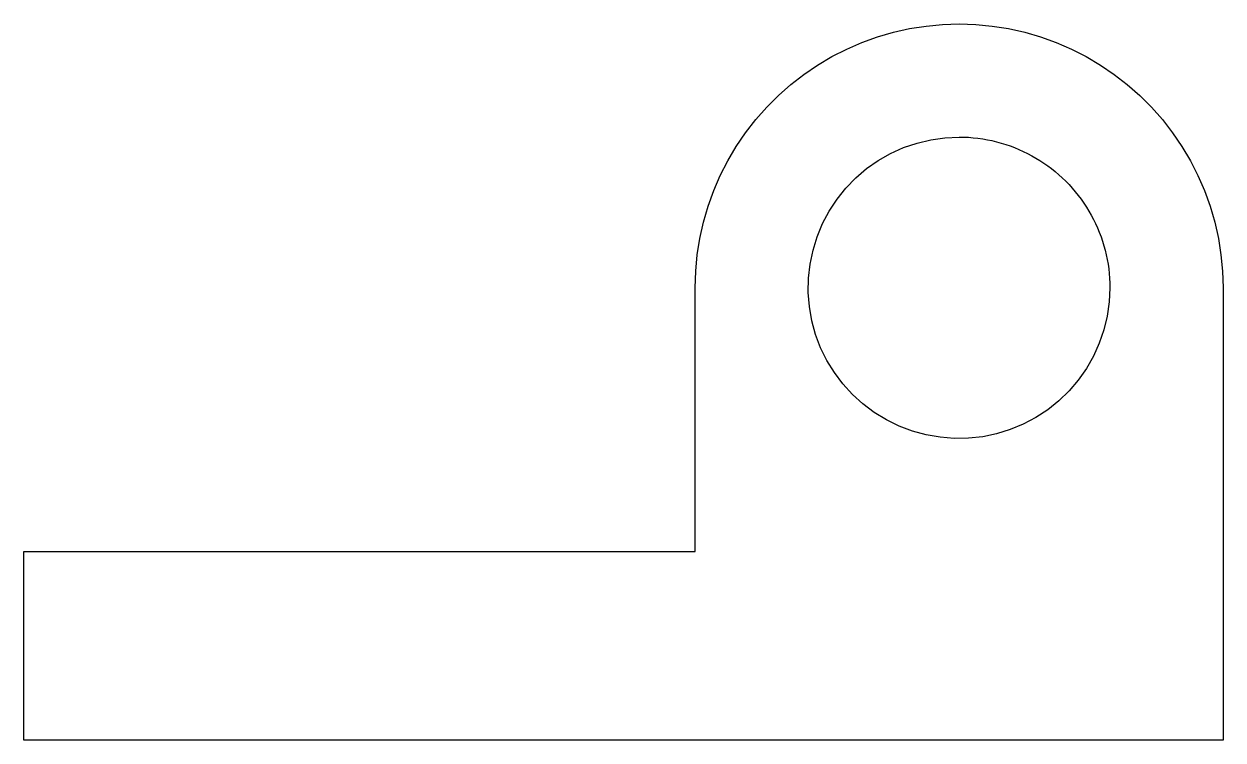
# Model space of a CAD drawing. Header units: metres. Extents: x -28.4 to 3.4, y 0 to 19.
import ezdxf

# ---------------------------------------------------------------- set-up
doc = ezdxf.new("R2010")
doc.units = ezdxf.units.M

msp = doc.modelspace()

# ---------------------------------------------------------------- linework, layer by layer
for points in [[(-10.6, 12), (-10.586, 12.44), (-10.545, 12.877), (-10.476, 13.312), (-10.38, 13.741), (-10.257, 14.163), (-10.108, 14.577), (-9.934, 14.98), (-9.734, 15.372), (-9.51, 15.751), (-9.263, 16.114), (-8.994, 16.462), (-8.703, 16.792), (-8.392, 17.103), (-8.062, 17.394), (-7.714, 17.663), (-7.351, 17.91), (-6.972, 18.134), (-6.58, 18.334), (-6.177, 18.508), (-5.763, 18.657), (-5.341, 18.78), (-4.912, 18.876), (-4.477, 18.945), (-4.04, 18.986), (-3.6, 19), (-3.16, 18.986), (-2.723, 18.945), (-2.288, 18.876), (-1.859, 18.78), (-1.437, 18.657), (-1.023, 18.508), (-0.62, 18.334), (-0.228, 18.134), (0.151, 17.91), (0.514, 17.663), (0.862, 17.394), (1.192, 17.103), (1.503, 16.792), (1.794, 16.462), (2.063, 16.114), (2.31, 15.751), (2.534, 15.372), (2.734, 14.98), (2.908, 14.577), (3.057, 14.163), (3.18, 13.741), (3.276, 13.312), (3.345, 12.877), (3.386, 12.44), (3.4, 12)], [(0.4, 12), (0.382, 11.624), (0.329, 11.25), (0.241, 10.884), (0.119, 10.528), (-0.036, 10.184), (-0.223, 9.857), (-0.439, 9.548), (-0.684, 9.262), (-0.955, 9), (-1.249, 8.764), (-1.564, 8.557), (-1.897, 8.381), (-2.245, 8.236), (-2.605, 8.126), (-2.974, 8.049), (-3.349, 8.008), (-3.726, 8.002), (-4.101, 8.032), (-4.473, 8.096), (-4.836, 8.196), (-5.189, 8.329), (-5.527, 8.495), (-5.848, 8.692), (-6.15, 8.918), (-6.428, 9.172), (-6.682, 9.45), (-6.908, 9.752), (-7.105, 10.073), (-7.271, 10.411), (-7.404, 10.764), (-7.504, 11.127), (-7.568, 11.499), (-7.598, 11.874), (-7.592, 12.251), (-7.551, 12.626), (-7.474, 12.995), (-7.364, 13.355), (-7.219, 13.703), (-7.043, 14.036), (-6.836, 14.351), (-6.6, 14.645), (-6.338, 14.916), (-6.052, 15.161), (-5.743, 15.377), (-5.416, 15.564), (-5.072, 15.719), (-4.716, 15.841), (-4.35, 15.929), (-3.976, 15.982), (-3.6, 16)], [(-3.6, 16), (-3.474, 15.998), (-3.349, 15.992), (-3.224, 15.982), (-3.099, 15.968), (-2.974, 15.951), (-2.85, 15.929), (-2.727, 15.904), (-2.605, 15.874), (-2.484, 15.841), (-2.364, 15.804), (-2.245, 15.764), (-2.128, 15.719), (-2.011, 15.671), (-1.897, 15.619), (-1.784, 15.564), (-1.673, 15.505), (-1.564, 15.443), (-1.457, 15.377), (-1.352, 15.308), (-1.249, 15.236), (-1.148, 15.161), (-1.05, 15.082), (-0.955, 15), (-0.862, 14.916), (-0.772, 14.828), (-0.684, 14.738), (-0.6, 14.645), (-0.518, 14.55), (-0.439, 14.452), (-0.364, 14.351), (-0.292, 14.248), (-0.223, 14.143), (-0.157, 14.036), (-0.095, 13.927), (-0.036, 13.816), (0.019, 13.703), (0.071, 13.589), (0.119, 13.472), (0.164, 13.355), (0.204, 13.236), (0.241, 13.116), (0.274, 12.995), (0.304, 12.873), (0.329, 12.75), (0.351, 12.626), (0.368, 12.501), (0.382, 12.376), (0.392, 12.251), (0.398, 12.126), (0.4, 12)], [(-10.6, 5), (-10.6, 5.14), (-10.6, 5.28), (-10.6, 5.42), (-10.6, 5.56), (-10.6, 5.7), (-10.6, 5.84), (-10.6, 5.98), (-10.6, 6.12), (-10.6, 6.26), (-10.6, 6.4), (-10.6, 6.54), (-10.6, 6.68), (-10.6, 6.82), (-10.6, 6.96), (-10.6, 7.1), (-10.6, 7.24), (-10.6, 7.38), (-10.6, 7.52), (-10.6, 7.66), (-10.6, 7.8), (-10.6, 7.94), (-10.6, 8.08), (-10.6, 8.22), (-10.6, 8.36), (-10.6, 8.5), (-10.6, 8.64), (-10.6, 8.78), (-10.6, 8.92), (-10.6, 9.06), (-10.6, 9.2), (-10.6, 9.34), (-10.6, 9.48), (-10.6, 9.62), (-10.6, 9.76), (-10.6, 9.9), (-10.6, 10.04), (-10.6, 10.18), (-10.6, 10.32), (-10.6, 10.46), (-10.6, 10.6), (-10.6, 10.74), (-10.6, 10.88), (-10.6, 11.02), (-10.6, 11.16), (-10.6, 11.3), (-10.6, 11.44), (-10.6, 11.58), (-10.6, 11.72), (-10.6, 11.86), (-10.6, 12)], [(-10.6, 5), (-10.6, 5.14), (-10.6, 5.28), (-10.6, 5.42), (-10.6, 5.56), (-10.6, 5.7), (-10.6, 5.84), (-10.6, 5.98), (-10.6, 6.12), (-10.6, 6.26), (-10.6, 6.4), (-10.6, 6.54), (-10.6, 6.68), (-10.6, 6.82), (-10.6, 6.96), (-10.6, 7.1), (-10.6, 7.24), (-10.6, 7.38), (-10.6, 7.52), (-10.6, 7.66), (-10.6, 7.8), (-10.6, 7.94), (-10.6, 8.08), (-10.6, 8.22), (-10.6, 8.36), (-10.6, 8.5), (-10.6, 8.64), (-10.6, 8.78), (-10.6, 8.92), (-10.6, 9.06), (-10.6, 9.2), (-10.6, 9.34), (-10.6, 9.48), (-10.6, 9.62), (-10.6, 9.76), (-10.6, 9.9), (-10.6, 10.04), (-10.6, 10.18), (-10.6, 10.32), (-10.6, 10.46), (-10.6, 10.6), (-10.6, 10.74), (-10.6, 10.88), (-10.6, 11.02), (-10.6, 11.16), (-10.6, 11.3), (-10.6, 11.44), (-10.6, 11.58), (-10.6, 11.72), (-10.6, 11.86), (-10.6, 12)], [(3.4, 12), (3.4, 11.76), (3.4, 11.52), (3.4, 11.28), (3.4, 11.04), (3.4, 10.8), (3.4, 10.56), (3.4, 10.32), (3.4, 10.08), (3.4, 9.84), (3.4, 9.6), (3.4, 9.36), (3.4, 9.12), (3.4, 8.88), (3.4, 8.64), (3.4, 8.4), (3.4, 8.16), (3.4, 7.92), (3.4, 7.68), (3.4, 7.44), (3.4, 7.2), (3.4, 6.96), (3.4, 6.72), (3.4, 6.48), (3.4, 6.24), (3.4, 6), (3.4, 5.76), (3.4, 5.52), (3.4, 5.28), (3.4, 5.04), (3.4, 4.8), (3.4, 4.56), (3.4, 4.32), (3.4, 4.08), (3.4, 3.84), (3.4, 3.6), (3.4, 3.36), (3.4, 3.12), (3.4, 2.88), (3.4, 2.64), (3.4, 2.4), (3.4, 2.16), (3.4, 1.92), (3.4, 1.68), (3.4, 1.44), (3.4, 1.2), (3.4, 0.96), (3.4, 0.72), (3.4, 0.48), (3.4, 0.24), (3.4, 0)], [(-28.4, 0), (-28.4, 0.1), (-28.4, 0.2), (-28.4, 0.3), (-28.4, 0.4), (-28.4, 0.5), (-28.4, 0.6), (-28.4, 0.7), (-28.4, 0.8), (-28.4, 0.9), (-28.4, 1), (-28.4, 1.1), (-28.4, 1.2), (-28.4, 1.3), (-28.4, 1.4), (-28.4, 1.5), (-28.4, 1.6), (-28.4, 1.7), (-28.4, 1.8), (-28.4, 1.9), (-28.4, 2), (-28.4, 2.1), (-28.4, 2.2), (-28.4, 2.3), (-28.4, 2.4), (-28.4, 2.5), (-28.4, 2.6), (-28.4, 2.7), (-28.4, 2.8), (-28.4, 2.9), (-28.4, 3), (-28.4, 3.1), (-28.4, 3.2), (-28.4, 3.3), (-28.4, 3.4), (-28.4, 3.5), (-28.4, 3.6), (-28.4, 3.7), (-28.4, 3.8), (-28.4, 3.9), (-28.4, 4), (-28.4, 4.1), (-28.4, 4.2), (-28.4, 4.3), (-28.4, 4.4), (-28.4, 4.5), (-28.4, 4.6), (-28.4, 4.7), (-28.4, 4.8), (-28.4, 4.9), (-28.4, 5)], [(-28.4, 5), (-28.044, 5), (-27.688, 5), (-27.332, 5), (-26.976, 5), (-26.62, 5), (-26.264, 5), (-25.908, 5), (-25.552, 5), (-25.196, 5), (-24.84, 5), (-24.484, 5), (-24.128, 5), (-23.772, 5), (-23.416, 5), (-23.06, 5), (-22.704, 5), (-22.348, 5), (-21.992, 5), (-21.636, 5), (-21.28, 5), (-20.924, 5), (-20.568, 5), (-20.212, 5), (-19.856, 5), (-19.5, 5), (-19.144, 5), (-18.788, 5), (-18.432, 5), (-18.076, 5), (-17.72, 5), (-17.364, 5), (-17.008, 5), (-16.652, 5), (-16.296, 5), (-15.94, 5), (-15.584, 5), (-15.228, 5), (-14.872, 5), (-14.516, 5), (-14.16, 5), (-13.804, 5), (-13.448, 5), (-13.092, 5), (-12.736, 5), (-12.38, 5), (-12.024, 5), (-11.668, 5), (-11.312, 5), (-10.956, 5), (-10.6, 5)], [(-20, 5), (-19.812, 5), (-19.624, 5), (-19.436, 5), (-19.248, 5), (-19.06, 5), (-18.872, 5), (-18.684, 5), (-18.496, 5), (-18.308, 5), (-18.12, 5), (-17.932, 5), (-17.744, 5), (-17.556, 5), (-17.368, 5), (-17.18, 5), (-16.992, 5), (-16.804, 5), (-16.616, 5), (-16.428, 5), (-16.24, 5), (-16.052, 5), (-15.864, 5), (-15.676, 5), (-15.488, 5), (-15.3, 5), (-15.112, 5), (-14.924, 5), (-14.736, 5), (-14.548, 5), (-14.36, 5), (-14.172, 5), (-13.984, 5), (-13.796, 5), (-13.608, 5), (-13.42, 5), (-13.232, 5), (-13.044, 5), (-12.856, 5), (-12.668, 5), (-12.48, 5), (-12.292, 5), (-12.104, 5), (-11.916, 5), (-11.728, 5), (-11.54, 5), (-11.352, 5), (-11.164, 5), (-10.976, 5), (-10.788, 5), (-10.6, 5)], [(3.4, 0), (2.764, 0), (2.128, 0), (1.492, 0), (0.856, 0), (0.22, 0), (-0.416, 0), (-1.052, 0), (-1.688, 0), (-2.324, 0), (-2.96, 0), (-3.596, 0), (-4.232, 0), (-4.868, 0), (-5.504, 0), (-6.14, 0), (-6.776, 0), (-7.412, 0), (-8.048, 0), (-8.684, 0), (-9.32, 0), (-9.956, 0), (-10.592, 0), (-11.228, 0), (-11.864, 0), (-12.5, 0), (-13.136, 0), (-13.772, 0), (-14.408, 0), (-15.044, 0), (-15.68, 0), (-16.316, 0), (-16.952, 0), (-17.588, 0), (-18.224, 0), (-18.86, 0), (-19.496, 0), (-20.132, 0), (-20.768, 0), (-21.404, 0), (-22.04, 0), (-22.676, 0), (-23.312, 0), (-23.948, 0), (-24.584, 0), (-25.22, 0), (-25.856, 0), (-26.492, 0), (-27.128, 0), (-27.764, 0), (-28.4, 0)]]:
    msp.add_lwpolyline(points)

doc.saveas('drawing.dxf')
